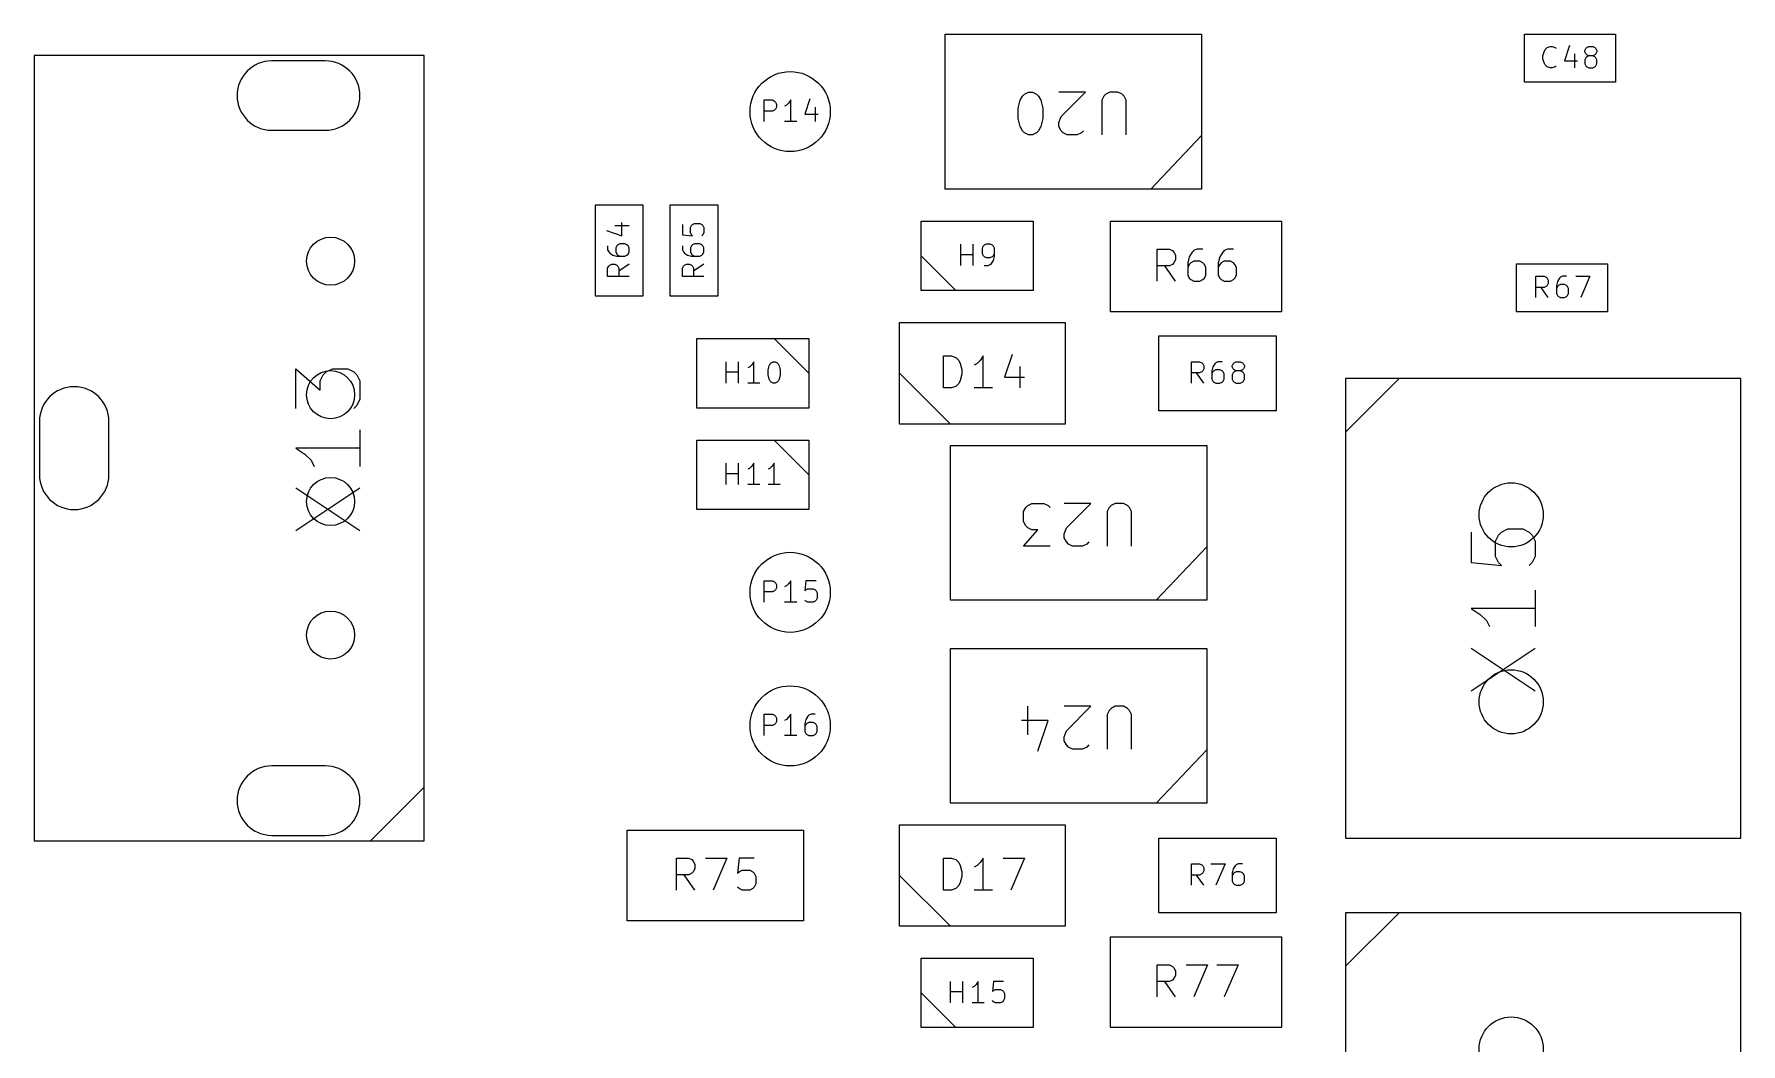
# Model space of a CAD drawing. Extents: x -4 to 236, y -200 to -70.
# Drawn here: x 184.34 to 216.3, y -147.15 to -128.25 of the extents above; entities that cross this region are included whole.
import ezdxf

# ---------------------------------------------------------------- set-up
doc = ezdxf.new("R2010")
doc.units = 0
doc.layers.add('BLACK', color=7, linetype='CONTINUOUS')

msp = doc.modelspace()

# ---------------------------------------------------------------- linework, layer by layer
at = {"layer": 'BLACK', "linetype": 'CONTINUOUS'}
for p, q in [((201.4, -131.15), (201.4, -128.25)), ((201.4, -128.25), (206.2, -128.25)), ((206.2, -128.25), (206.2, -131.15)), ((212.25, -128.25), (213.95, -128.25)), ((212.25, -129.15), (212.25, -128.25)), ((213.95, -128.25), (213.95, -129.15)), ((191.645, -128.65), (184.345, -128.65)), ((184.345, -128.65), (184.345, -143.35)), ((189.795, -128.75), (188.795, -128.75)), ((191.645, -143.35), (191.645, -128.65)), ((212.595238, -128.654396), (212.614286, -128.578205)), ((212.595238, -128.711539), (212.595238, -128.654396)), ((212.614286, -128.787729), (212.595238, -128.711539)), ((212.614286, -128.578205), (212.633333, -128.54011)), ((212.633333, -128.54011), (212.671428, -128.502015)), ((212.671428, -128.502015), (212.728571, -128.482967)), ((212.728571, -128.482967), (212.766667, -128.482967)), ((212.766667, -128.482967), (212.823809, -128.502015)), ((212.823809, -128.502015), (212.842857, -128.521062)), ((213.090476, -128.46392), (212.995238, -128.749634)), ((212.995238, -128.749634), (213.242857, -128.749634)), ((213.185714, -128.6163), (213.185714, -128.882967)), ((213.37619, -128.559158), (213.395238, -128.521062)), ((213.37619, -128.578205), (213.37619, -128.559158)), ((213.395238, -128.6163), (213.37619, -128.578205)), ((213.395238, -128.692491), (213.37619, -128.730586)), ((213.37619, -128.730586), (213.37619, -128.806777)), ((213.395238, -128.521062), (213.414285, -128.502015)), ((213.414285, -128.635348), (213.395238, -128.6163)), ((213.414285, -128.673443), (213.395238, -128.692491)), ((213.414285, -128.502015), (213.45238, -128.482967)), ((213.45238, -128.654396), (213.414285, -128.635348)), ((213.45238, -128.654396), (213.414285, -128.673443)), ((213.45238, -128.482967), (213.528571, -128.482967)), ((213.528571, -128.654396), (213.45238, -128.654396)), ((213.528571, -128.482967), (213.566666, -128.502015)), ((213.566666, -128.635348), (213.528571, -128.654396)), ((213.566666, -128.673443), (213.528571, -128.654396)), ((213.566666, -128.502015), (213.585714, -128.521062)), ((213.585714, -128.6163), (213.566666, -128.635348)), ((213.585714, -128.692491), (213.566666, -128.673443)), ((213.585714, -128.521062), (213.604761, -128.559158)), ((213.604761, -128.578205), (213.585714, -128.6163)), ((213.604761, -128.730586), (213.585714, -128.692491)), ((213.604761, -128.559158), (213.604761, -128.578205)), ((213.604761, -128.806777), (213.604761, -128.730586)), ((212.633333, -128.825824), (212.614286, -128.787729)), ((212.671428, -128.86392), (212.633333, -128.825824)), ((212.728571, -128.882967), (212.671428, -128.86392)), ((212.766667, -128.882967), (212.728571, -128.882967)), ((212.823809, -128.86392), (212.766667, -128.882967)), ((212.842857, -128.844872), (212.823809, -128.86392)), ((213.37619, -128.806777), (213.395238, -128.844872)), ((213.395238, -128.844872), (213.414285, -128.86392)), ((213.414285, -128.86392), (213.45238, -128.882967)), ((213.45238, -128.882967), (213.528571, -128.882967)), ((213.528571, -128.882967), (213.566666, -128.86392)), ((213.566666, -128.86392), (213.585714, -128.844872)), ((213.585714, -128.844872), (213.604761, -128.806777)), ((202.809523, -129.486445), (202.847618, -129.410255)), ((202.847618, -129.410255), (202.885713, -129.37216)), ((202.885713, -129.37216), (202.961904, -129.334064)), ((202.961904, -129.334064), (203.038094, -129.334064)), ((203.038094, -129.334064), (203.114285, -129.37216)), ((203.114285, -129.37216), (203.15238, -129.410255)), ((203.15238, -129.410255), (203.190475, -129.486445)), ((204.028571, -129.334064), (203.533333, -129.334064)), ((203.571428, -129.791207), (204.028571, -129.334064)), ((204.371428, -129.410255), (204.333332, -129.486445)), ((204.409523, -129.37216), (204.371428, -129.410255)), ((204.485713, -129.334064), (204.409523, -129.37216)), ((204.638094, -129.334064), (204.485713, -129.334064)), ((204.714285, -129.37216), (204.638094, -129.334064)), ((204.75238, -129.410255), (204.714285, -129.37216)), ((204.790475, -129.486445), (204.75238, -129.410255)), ((213.95, -129.15), (212.25, -129.15)), ((198.014286, -129.882967), (198.014286, -129.482967)), ((198.014286, -129.482967), (198.166667, -129.482967)), ((198.166667, -129.692491), (198.014286, -129.692491)), ((198.166667, -129.482967), (198.204762, -129.502015)), ((198.204762, -129.673443), (198.166667, -129.692491)), ((198.204762, -129.502015), (198.223809, -129.521062)), ((198.223809, -129.654396), (198.204762, -129.673443)), ((198.223809, -129.521062), (198.242857, -129.559158)), ((198.242857, -129.6163), (198.223809, -129.654396)), ((198.242857, -129.559158), (198.242857, -129.6163)), ((198.433333, -129.578205), (198.395238, -129.597253)), ((198.471428, -129.54011), (198.433333, -129.578205)), ((198.509524, -129.482967), (198.471428, -129.54011)), ((198.509524, -129.882967), (198.509524, -129.482967)), ((198.871428, -129.46392), (198.77619, -129.749634)), ((198.966666, -129.6163), (198.966666, -129.882967)), ((202.771428, -129.638826), (202.809523, -129.486445)), ((202.771428, -129.829302), (202.771428, -129.638826)), ((203.190475, -129.486445), (203.228571, -129.638826)), ((203.228571, -129.638826), (203.228571, -129.829302)), ((204.333332, -129.486445), (204.333332, -130.134064)), ((204.790475, -130.134064), (204.790475, -129.486445)), ((188.795, -130.05), (189.795, -130.05)), ((198.623809, -129.882967), (198.395238, -129.882967)), ((198.77619, -129.749634), (199.023809, -129.749634)), ((202.809523, -129.981683), (202.771428, -129.829302)), ((202.847618, -130.057874), (202.809523, -129.981683)), ((203.190475, -129.981683), (203.15238, -130.057874)), ((203.228571, -129.829302), (203.190475, -129.981683)), ((203.533333, -129.905493), (203.571428, -129.791207)), ((203.533333, -129.981683), (203.533333, -129.905493)), ((203.571428, -130.057874), (203.533333, -129.981683)), ((202.885713, -130.095969), (202.847618, -130.057874)), ((202.961904, -130.134064), (202.885713, -130.095969)), ((203.038094, -130.134064), (202.961904, -130.134064)), ((203.114285, -130.095969), (203.038094, -130.134064)), ((203.15238, -130.057874), (203.114285, -130.095969)), ((203.609523, -130.095969), (203.571428, -130.057874)), ((203.685714, -130.134064), (203.609523, -130.095969)), ((203.87619, -130.134064), (203.685714, -130.134064)), ((203.95238, -130.095969), (203.87619, -130.134064)), ((203.990476, -130.057874), (203.95238, -130.095969)), ((206.2, -130.15), (205.25, -131.15)), ((206.2, -131.15), (201.4, -131.15)), ((195.75, -131.45), (194.85, -131.45)), ((194.85, -131.45), (194.85, -133.15)), ((195.75, -133.15), (195.75, -131.45)), ((197.15, -131.45), (196.25, -131.45)), ((196.25, -131.45), (196.25, -133.15)), ((197.15, -133.15), (197.15, -131.45)), ((195.06392, -131.928571), (195.349634, -132.023809)), ((195.2163, -131.833333), (195.482967, -131.833333)), ((195.349634, -132.023809), (195.349634, -131.77619)), ((196.482967, -131.814285), (196.482967, -132.004761)), ((196.635348, -131.871428), (196.654396, -131.833333)), ((196.635348, -131.966666), (196.635348, -131.871428)), ((196.654396, -132.004761), (196.635348, -131.966666)), ((196.654396, -131.833333), (196.673443, -131.814285)), ((196.673443, -131.814285), (196.711539, -131.795238)), ((196.711539, -131.795238), (196.806777, -131.795238)), ((196.806777, -131.795238), (196.844872, -131.814285)), ((196.844872, -131.814285), (196.86392, -131.833333)), ((196.86392, -131.833333), (196.882967, -131.871428)), ((196.882967, -131.966666), (196.86392, -132.004761)), ((196.882967, -131.871428), (196.882967, -131.966666)), ((200.95, -131.75), (203.05, -131.75)), ((200.95, -133.05), (200.95, -131.75)), ((203.05, -131.75), (203.05, -133.05)), ((204.5, -131.75), (207.7, -131.75)), ((204.5, -133.45), (204.5, -131.75)), ((207.7, -131.75), (207.7, -133.45)), ((195.082967, -132.214285), (195.082967, -132.290475)), ((195.082967, -132.290475), (195.102015, -132.328571)), ((195.254396, -132.214285), (195.235348, -132.25238)), ((195.235348, -132.25238), (195.235348, -132.328571)), ((195.273443, -132.195237), (195.254396, -132.214285)), ((195.311539, -132.17619), (195.273443, -132.195237)), ((195.406777, -132.17619), (195.311539, -132.17619)), ((195.444872, -132.195237), (195.406777, -132.17619)), ((195.46392, -132.214285), (195.444872, -132.195237)), ((195.482967, -132.25238), (195.46392, -132.214285)), ((195.482967, -132.328571), (195.482967, -132.25238)), ((196.482967, -132.004761), (196.673443, -132.023809)), ((196.482967, -132.214285), (196.482967, -132.290475)), ((196.482967, -132.290475), (196.502015, -132.328571)), ((196.654396, -132.214285), (196.635348, -132.25238)), ((196.635348, -132.25238), (196.635348, -132.328571)), ((196.673443, -132.023809), (196.654396, -132.004761)), ((196.673443, -132.195237), (196.654396, -132.214285)), ((196.711539, -132.17619), (196.673443, -132.195237)), ((196.806777, -132.17619), (196.711539, -132.17619)), ((196.844872, -132.195237), (196.806777, -132.17619)), ((196.86392, -132.004761), (196.844872, -132.023809)), ((196.86392, -132.214285), (196.844872, -132.195237)), ((196.882967, -132.25238), (196.86392, -132.214285)), ((196.882967, -132.328571), (196.882967, -132.25238)), ((201.695238, -132.582967), (201.695238, -132.182967)), ((201.923809, -132.582967), (201.923809, -132.182967)), ((202.114286, -132.221062), (202.095238, -132.259158)), ((202.095238, -132.259158), (202.095238, -132.354396)), ((202.133333, -132.202015), (202.114286, -132.221062)), ((202.171428, -132.182967), (202.133333, -132.202015)), ((202.247619, -132.182967), (202.171428, -132.182967)), ((202.285714, -132.202015), (202.247619, -132.182967)), ((202.304762, -132.221062), (202.285714, -132.202015)), ((202.323809, -132.259158), (202.304762, -132.221062)), ((202.323809, -132.411539), (202.323809, -132.259158)), ((205.371428, -132.874451), (205.371428, -132.274451)), ((205.371428, -132.274451), (205.599999, -132.274451)), ((205.599999, -132.274451), (205.657142, -132.303022)), ((206.114285, -132.274451), (206.057142, -132.303022)), ((206.228571, -132.274451), (206.114285, -132.274451)), ((206.685714, -132.274451), (206.628571, -132.303022)), ((206.8, -132.274451), (206.685714, -132.274451)), ((195.082967, -132.633332), (195.102015, -132.595237)), ((195.102015, -132.328571), (195.121062, -132.347618)), ((195.102015, -132.595237), (195.121062, -132.57619)), ((195.121062, -132.347618), (195.178205, -132.385713)), ((195.121062, -132.57619), (195.159158, -132.557142)), ((195.159158, -132.557142), (195.2163, -132.557142)), ((195.178205, -132.385713), (195.254396, -132.404761)), ((195.2163, -132.557142), (195.254396, -132.57619)), ((195.235348, -132.328571), (195.254396, -132.366666)), ((195.254396, -132.366666), (195.273443, -132.385713)), ((195.254396, -132.404761), (195.406777, -132.404761)), ((195.254396, -132.57619), (195.273443, -132.595237)), ((195.273443, -132.385713), (195.311539, -132.404761)), ((195.273443, -132.595237), (195.292491, -132.633332)), ((195.482967, -132.557142), (195.292491, -132.690475)), ((195.406777, -132.404761), (195.444872, -132.385713)), ((195.444872, -132.385713), (195.46392, -132.366666)), ((195.46392, -132.366666), (195.482967, -132.328571)), ((196.482967, -132.633332), (196.502015, -132.595237)), ((196.502015, -132.328571), (196.521062, -132.347618)), ((196.502015, -132.595237), (196.521062, -132.57619)), ((196.521062, -132.347618), (196.578205, -132.385713)), ((196.521062, -132.57619), (196.559158, -132.557142)), ((196.559158, -132.557142), (196.6163, -132.557142)), ((196.578205, -132.385713), (196.654396, -132.404761)), ((196.6163, -132.557142), (196.654396, -132.57619)), ((196.635348, -132.328571), (196.654396, -132.366666)), ((196.654396, -132.366666), (196.673443, -132.385713)), ((196.654396, -132.404761), (196.806777, -132.404761)), ((196.654396, -132.57619), (196.673443, -132.595237)), ((196.673443, -132.385713), (196.711539, -132.404761)), ((196.673443, -132.595237), (196.692491, -132.633332)), ((196.882967, -132.557142), (196.692491, -132.690475)), ((196.806777, -132.404761), (196.844872, -132.385713)), ((196.844872, -132.385713), (196.86392, -132.366666)), ((196.86392, -132.366666), (196.882967, -132.328571)), ((200.95, -132.4), (201.6, -133.05)), ((201.695238, -132.373443), (201.923809, -132.373443)), ((202.095238, -132.354396), (202.114286, -132.392491)), ((202.114286, -132.392491), (202.133333, -132.411539)), ((202.133333, -132.411539), (202.171428, -132.430586)), ((202.133333, -132.582967), (202.209524, -132.582967)), ((202.171428, -132.430586), (202.247619, -132.430586)), ((202.209524, -132.582967), (202.247619, -132.56392)), ((202.247619, -132.430586), (202.285714, -132.411539)), ((202.247619, -132.56392), (202.266667, -132.544872)), ((202.266667, -132.544872), (202.304762, -132.487729)), ((202.285714, -132.411539), (202.304762, -132.392491)), ((202.304762, -132.392491), (202.323809, -132.354396)), ((202.304762, -132.487729), (202.323809, -132.411539)), ((205.599999, -132.588737), (205.371428, -132.588737)), ((205.714285, -132.874451), (205.514285, -132.588737)), ((205.657142, -132.560165), (205.599999, -132.588737)), ((205.657142, -132.303022), (205.685713, -132.331594)), ((205.685713, -132.531594), (205.657142, -132.560165)), ((205.685713, -132.331594), (205.714285, -132.388737)), ((205.714285, -132.474451), (205.685713, -132.531594)), ((205.714285, -132.388737), (205.714285, -132.474451)), ((205.971428, -132.417308), (205.942856, -132.531594)), ((205.942856, -132.531594), (205.942856, -132.760165)), ((205.971428, -132.560165), (205.942856, -132.617308)), ((206.028571, -132.331594), (205.971428, -132.417308)), ((205.999999, -132.531594), (205.971428, -132.560165)), ((206.057142, -132.503022), (205.999999, -132.531594)), ((206.057142, -132.303022), (206.028571, -132.331594)), ((206.171428, -132.503022), (206.057142, -132.503022)), ((206.228571, -132.531594), (206.171428, -132.503022)), ((206.257142, -132.560165), (206.228571, -132.531594)), ((206.285713, -132.617308), (206.257142, -132.560165)), ((206.542857, -132.417308), (206.514285, -132.531594)), ((206.514285, -132.531594), (206.514285, -132.760165)), ((206.542857, -132.560165), (206.514285, -132.617308)), ((206.6, -132.331594), (206.542857, -132.417308)), ((206.571428, -132.531594), (206.542857, -132.560165)), ((206.628571, -132.503022), (206.571428, -132.531594)), ((206.628571, -132.303022), (206.6, -132.331594)), ((206.742857, -132.503022), (206.628571, -132.503022)), ((206.8, -132.531594), (206.742857, -132.503022)), ((206.828571, -132.560165), (206.8, -132.531594)), ((206.857142, -132.617308), (206.828571, -132.560165)), ((212.1, -132.55), (213.8, -132.55)), ((212.1, -133.45), (212.1, -132.55)), ((213.8, -132.55), (213.8, -133.45)), ((195.082967, -132.785713), (195.082967, -132.633332)), ((195.482967, -132.785713), (195.082967, -132.785713)), ((195.292491, -132.633332), (195.292491, -132.785713)), ((196.482967, -132.785713), (196.482967, -132.633332)), ((196.882967, -132.785713), (196.482967, -132.785713)), ((196.692491, -132.633332), (196.692491, -132.785713)), ((205.942856, -132.760165), (205.971428, -132.817308)), ((205.971428, -132.817308), (205.999999, -132.84588)), ((205.999999, -132.84588), (206.057142, -132.874451)), ((206.057142, -132.874451), (206.171428, -132.874451)), ((206.171428, -132.874451), (206.228571, -132.84588)), ((206.228571, -132.84588), (206.257142, -132.817308)), ((206.257142, -132.817308), (206.285713, -132.760165)), ((206.285713, -132.760165), (206.285713, -132.617308)), ((206.514285, -132.760165), (206.542857, -132.817308)), ((206.542857, -132.817308), (206.571428, -132.84588)), ((206.571428, -132.84588), (206.628571, -132.874451)), ((206.628571, -132.874451), (206.742857, -132.874451)), ((206.742857, -132.874451), (206.8, -132.84588)), ((206.8, -132.84588), (206.828571, -132.817308)), ((206.828571, -132.817308), (206.857142, -132.760165)), ((206.857142, -132.760165), (206.857142, -132.617308)), ((212.464286, -133.182967), (212.464286, -132.782967)), ((212.464286, -132.782967), (212.616667, -132.782967)), ((212.616667, -132.782967), (212.654762, -132.802015)), ((212.654762, -132.802015), (212.673809, -132.821062)), ((212.673809, -132.821062), (212.692857, -132.859158)), ((212.692857, -132.9163), (212.673809, -132.954396)), ((212.692857, -132.859158), (212.692857, -132.9163)), ((212.864286, -132.878205), (212.845238, -132.954396)), ((212.902381, -132.821062), (212.864286, -132.878205)), ((212.921428, -132.802015), (212.902381, -132.821062)), ((212.959524, -132.782967), (212.921428, -132.802015)), ((213.035714, -132.782967), (212.959524, -132.782967)), ((213.207142, -132.782967), (213.473809, -132.782967)), ((213.473809, -132.782967), (213.30238, -133.182967)), ((194.85, -133.15), (195.75, -133.15)), ((196.25, -133.15), (197.15, -133.15)), ((203.05, -133.05), (200.95, -133.05)), ((212.616667, -132.992491), (212.464286, -132.992491)), ((212.692857, -133.182967), (212.559524, -132.992491)), ((212.654762, -132.973443), (212.616667, -132.992491)), ((212.673809, -132.954396), (212.654762, -132.973443)), ((212.845238, -132.954396), (212.845238, -133.106777)), ((212.864286, -132.973443), (212.845238, -133.011539)), ((212.845238, -133.106777), (212.864286, -133.144872)), ((212.883333, -132.954396), (212.864286, -132.973443)), ((212.864286, -133.144872), (212.883333, -133.16392)), ((212.921428, -132.935348), (212.883333, -132.954396)), ((212.883333, -133.16392), (212.921428, -133.182967)), ((212.997619, -132.935348), (212.921428, -132.935348)), ((212.921428, -133.182967), (212.997619, -133.182967)), ((213.035714, -132.954396), (212.997619, -132.935348)), ((212.997619, -133.182967), (213.035714, -133.16392)), ((213.054762, -132.973443), (213.035714, -132.954396)), ((213.035714, -133.16392), (213.054762, -133.144872)), ((213.073809, -133.011539), (213.054762, -132.973443)), ((213.054762, -133.144872), (213.073809, -133.106777)), ((213.073809, -133.106777), (213.073809, -133.011539)), ((207.7, -133.45), (204.5, -133.45)), ((213.8, -133.45), (212.1, -133.45)), ((200.55, -133.65), (203.65, -133.65)), ((200.55, -135.55), (200.55, -133.65)), ((203.65, -133.65), (203.65, -135.55)), ((196.75, -135.25), (196.75, -133.95)), ((196.75, -133.95), (198.85, -133.95)), ((198.85, -134.6), (198.2, -133.95)), ((198.85, -133.95), (198.85, -135.25)), ((205.4, -133.9), (207.6, -133.9)), ((205.4, -135.3), (205.4, -133.9)), ((207.6, -133.9), (207.6, -135.3)), ((189.243902, -135.257142), (189.243902, -134.514285)), ((189.243902, -134.514285), (189.701045, -134.914285)), ((189.815331, -134.571428), (189.929617, -134.514285)), ((189.929617, -134.514285), (190.215331, -134.514285)), ((190.215331, -134.514285), (190.329617, -134.571428)), ((197.304762, -134.782967), (197.304762, -134.382967)), ((197.533333, -134.782967), (197.533333, -134.382967)), ((197.742857, -134.478205), (197.704762, -134.497253)), ((197.780952, -134.44011), (197.742857, -134.478205)), ((197.819048, -134.382967), (197.780952, -134.44011)), ((197.819048, -134.782967), (197.819048, -134.382967)), ((198.085714, -134.535348), (198.104762, -134.459158)), ((198.104762, -134.459158), (198.123809, -134.421062)), ((198.123809, -134.421062), (198.142857, -134.402015)), ((198.142857, -134.402015), (198.180952, -134.382967)), ((198.180952, -134.382967), (198.219047, -134.382967)), ((198.219047, -134.382967), (198.257143, -134.402015)), ((198.257143, -134.402015), (198.27619, -134.421062)), ((198.27619, -134.421062), (198.295238, -134.459158)), ((198.295238, -134.459158), (198.314285, -134.535348)), ((201.371428, -134.874451), (201.371428, -134.274451)), ((201.371428, -134.274451), (201.514285, -134.274451)), ((201.514285, -134.274451), (201.599999, -134.303022)), ((201.599999, -134.303022), (201.657142, -134.360165)), ((201.657142, -134.360165), (201.685713, -134.417308)), ((201.685713, -134.417308), (201.714285, -134.531594)), ((201.999999, -134.417308), (201.942856, -134.44588)), ((202.057142, -134.360165), (201.999999, -134.417308)), ((202.114285, -134.274451), (202.057142, -134.360165)), ((202.114285, -134.874451), (202.114285, -134.274451)), ((202.657142, -134.24588), (202.514285, -134.674451)), ((202.8, -134.474451), (202.8, -134.874451)), ((206.014286, -134.782967), (206.014286, -134.382967)), ((206.014286, -134.382967), (206.166667, -134.382967)), ((206.166667, -134.382967), (206.204762, -134.402015)), ((206.204762, -134.402015), (206.223809, -134.421062)), ((206.223809, -134.421062), (206.242857, -134.459158)), ((206.242857, -134.5163), (206.223809, -134.554396)), ((206.242857, -134.459158), (206.242857, -134.5163)), ((206.414286, -134.478205), (206.395238, -134.554396)), ((206.452381, -134.421062), (206.414286, -134.478205)), ((206.471428, -134.402015), (206.452381, -134.421062)), ((206.509524, -134.382967), (206.471428, -134.402015)), ((206.585714, -134.382967), (206.509524, -134.382967)), ((206.77619, -134.459158), (206.795238, -134.421062)), ((206.77619, -134.478205), (206.77619, -134.459158)), ((206.795238, -134.5163), (206.77619, -134.478205)), ((206.795238, -134.421062), (206.814285, -134.402015)), ((206.814285, -134.535348), (206.795238, -134.5163)), ((206.814285, -134.402015), (206.85238, -134.382967)), ((206.85238, -134.382967), (206.928571, -134.382967)), ((206.928571, -134.382967), (206.966666, -134.402015)), ((206.966666, -134.402015), (206.985714, -134.421062)), ((206.985714, -134.5163), (206.966666, -134.535348)), ((206.985714, -134.421062), (207.004761, -134.459158)), ((207.004761, -134.478205), (206.985714, -134.5163)), ((207.004761, -134.459158), (207.004761, -134.478205)), ((189.701045, -134.742856), (189.758188, -134.628571)), ((189.701045, -134.914285), (189.701045, -134.742856)), ((189.758188, -134.628571), (189.815331, -134.571428)), ((190.329617, -134.571428), (190.38676, -134.628571)), ((190.38676, -134.628571), (190.443902, -134.742856)), ((190.443902, -134.742856), (190.443902, -135.085713)), ((197.304762, -134.573443), (197.533333, -134.573443)), ((197.933333, -134.782967), (197.704762, -134.782967)), ((198.085714, -134.630586), (198.085714, -134.535348)), ((198.104762, -134.706777), (198.085714, -134.630586)), ((198.123809, -134.744872), (198.104762, -134.706777)), ((198.142857, -134.76392), (198.123809, -134.744872)), ((198.180952, -134.782967), (198.142857, -134.76392)), ((198.219047, -134.782967), (198.180952, -134.782967)), ((198.257143, -134.76392), (198.219047, -134.782967)), ((198.27619, -134.744872), (198.257143, -134.76392)), ((198.295238, -134.706777), (198.27619, -134.744872)), ((198.314285, -134.630586), (198.295238, -134.706777)), ((198.314285, -134.535348), (198.314285, -134.630586)), ((201.5, -135.55), (200.55, -134.6)), ((201.599999, -134.84588), (201.514285, -134.874451)), ((201.657142, -134.788737), (201.599999, -134.84588)), ((201.685713, -134.731594), (201.657142, -134.788737)), ((201.714285, -134.617308), (201.685713, -134.731594)), ((201.714285, -134.531594), (201.714285, -134.617308)), ((202.514285, -134.674451), (202.885714, -134.674451)), ((206.166667, -134.592491), (206.014286, -134.592491)), ((206.242857, -134.782967), (206.109524, -134.592491)), ((206.204762, -134.573443), (206.166667, -134.592491)), ((206.223809, -134.554396), (206.204762, -134.573443)), ((206.395238, -134.554396), (206.395238, -134.706777)), ((206.414286, -134.573443), (206.395238, -134.611539)), ((206.395238, -134.706777), (206.414286, -134.744872)), ((206.433333, -134.554396), (206.414286, -134.573443)), ((206.414286, -134.744872), (206.433333, -134.76392)), ((206.471428, -134.535348), (206.433333, -134.554396)), ((206.433333, -134.76392), (206.471428, -134.782967)), ((206.547619, -134.535348), (206.471428, -134.535348)), ((206.471428, -134.782967), (206.547619, -134.782967)), ((206.585714, -134.554396), (206.547619, -134.535348)), ((206.547619, -134.782967), (206.585714, -134.76392)), ((206.604762, -134.573443), (206.585714, -134.554396)), ((206.585714, -134.76392), (206.604762, -134.744872)), ((206.623809, -134.611539), (206.604762, -134.573443)), ((206.604762, -134.744872), (206.623809, -134.706777)), ((206.623809, -134.706777), (206.623809, -134.611539)), ((206.795238, -134.592491), (206.77619, -134.630586)), ((206.77619, -134.630586), (206.77619, -134.706777)), ((206.77619, -134.706777), (206.795238, -134.744872)), ((206.814285, -134.573443), (206.795238, -134.592491)), ((206.795238, -134.744872), (206.814285, -134.76392)), ((206.85238, -134.554396), (206.814285, -134.535348)), ((206.85238, -134.554396), (206.814285, -134.573443)), ((206.814285, -134.76392), (206.85238, -134.782967)), ((206.928571, -134.554396), (206.85238, -134.554396)), ((206.85238, -134.782967), (206.928571, -134.782967)), ((206.966666, -134.535348), (206.928571, -134.554396)), ((206.966666, -134.573443), (206.928571, -134.554396)), ((206.928571, -134.782967), (206.966666, -134.76392)), ((206.985714, -134.592491), (206.966666, -134.573443)), ((206.966666, -134.76392), (206.985714, -134.744872)), ((207.004761, -134.630586), (206.985714, -134.592491)), ((206.985714, -134.744872), (207.004761, -134.706777)), ((207.004761, -134.706777), (207.004761, -134.630586)), ((208.9, -135.7), (209.9, -134.7)), ((216.3, -134.7), (208.9, -134.7)), ((208.9, -134.7), (208.9, -143.3)), ((216.3, -143.3), (216.3, -134.7)), ((190.443902, -135.085713), (190.38676, -135.199999)), ((201.514285, -134.874451), (201.371428, -134.874451)), ((202.285713, -134.874451), (201.942856, -134.874451)), ((190.38676, -135.199999), (190.329617, -135.257142)), ((198.85, -135.25), (196.75, -135.25)), ((207.6, -135.3), (205.4, -135.3)), ((184.445, -135.5), (184.445, -136.5)), ((185.745, -136.5), (185.745, -135.5)), ((190.443902, -135.657142), (190.443902, -136.342856)), ((203.65, -135.55), (200.55, -135.55)), ((190.443902, -135.999999), (189.243902, -135.999999)), ((189.243902, -135.999999), (189.415331, -136.114285)), ((189.415331, -136.114285), (189.529617, -136.22857)), ((196.75, -137.15), (196.75, -135.85)), ((196.75, -135.85), (198.85, -135.85)), ((198.85, -136.5), (198.2, -135.85)), ((198.85, -135.85), (198.85, -137.15)), ((201.5, -138.85), (201.5, -135.95)), ((201.5, -135.95), (206.3, -135.95)), ((206.3, -135.95), (206.3, -138.85)), ((189.529617, -136.22857), (189.58676, -136.342856)), ((197.304762, -136.682967), (197.304762, -136.282967)), ((197.533333, -136.682967), (197.533333, -136.282967)), ((197.742857, -136.378205), (197.704762, -136.397253)), ((197.780952, -136.34011), (197.742857, -136.378205)), ((197.819048, -136.282967), (197.780952, -136.34011)), ((197.819048, -136.682967), (197.819048, -136.282967)), ((198.123809, -136.378205), (198.085714, -136.397253)), ((198.161904, -136.34011), (198.123809, -136.378205)), ((198.2, -136.282967), (198.161904, -136.34011)), ((198.2, -136.682967), (198.2, -136.282967)), ((189.243902, -137.542856), (190.443902, -136.742856)), ((189.243902, -136.742856), (190.443902, -137.542856)), ((197.304762, -136.473443), (197.533333, -136.473443)), ((197.933333, -136.682967), (197.704762, -136.682967)), ((198.314285, -136.682967), (198.085714, -136.682967)), ((202.909523, -137.110255), (202.947618, -137.07216)), ((202.947618, -137.07216), (203.023809, -137.034064)), ((203.023809, -137.034064), (203.25238, -137.034064)), ((203.25238, -137.034064), (203.328571, -137.07216)), ((203.328571, -137.07216), (203.366666, -137.110255)), ((204.128571, -137.034064), (203.633333, -137.034064)), ((203.671428, -137.491207), (204.128571, -137.034064)), ((204.509523, -137.07216), (204.471428, -137.110255)), ((204.585713, -137.034064), (204.509523, -137.07216)), ((204.738094, -137.034064), (204.585713, -137.034064)), ((204.814285, -137.07216), (204.738094, -137.034064)), ((204.85238, -137.110255), (204.814285, -137.07216)), ((198.85, -137.15), (196.75, -137.15)), ((202.871428, -137.186445), (202.909523, -137.110255)), ((202.871428, -137.376921), (202.871428, -137.186445)), ((202.909523, -137.453112), (202.871428, -137.376921)), ((204.471428, -137.110255), (204.433332, -137.186445)), ((204.433332, -137.186445), (204.433332, -137.834064)), ((204.890475, -137.186445), (204.85238, -137.110255)), ((204.890475, -137.834064), (204.890475, -137.186445)), ((202.871428, -137.834064), (203.138094, -137.529302)), ((202.947618, -137.491207), (202.909523, -137.453112)), ((203.023809, -137.529302), (202.947618, -137.491207)), ((203.138094, -137.529302), (203.023809, -137.529302)), ((203.633333, -137.605493), (203.671428, -137.491207)), ((203.633333, -137.681683), (203.633333, -137.605493)), ((203.671428, -137.757874), (203.633333, -137.681683)), ((211.248902, -137.571428), (211.248902, -138.142856)), ((211.706045, -137.742856), (211.763188, -137.628571)), ((211.763188, -137.628571), (211.820331, -137.571428)), ((211.820331, -137.571428), (211.934617, -137.514285)), ((211.934617, -137.514285), (212.220331, -137.514285)), ((212.220331, -137.514285), (212.334617, -137.571428)), ((212.334617, -137.571428), (212.39176, -137.628571)), ((212.39176, -137.628571), (212.448902, -137.742856)), ((203.366666, -137.834064), (202.871428, -137.834064)), ((203.709523, -137.795969), (203.671428, -137.757874)), ((203.785714, -137.834064), (203.709523, -137.795969)), ((203.97619, -137.834064), (203.785714, -137.834064)), ((204.05238, -137.795969), (203.97619, -137.834064)), ((204.090476, -137.757874), (204.05238, -137.795969)), ((206.3, -137.85), (205.35, -138.85)), ((211.706045, -138.028571), (211.706045, -137.742856)), ((211.763188, -138.142856), (211.706045, -138.028571)), ((212.448902, -138.028571), (212.39176, -138.142856)), ((212.448902, -137.742856), (212.448902, -138.028571)), ((211.248902, -138.142856), (211.820331, -138.199999)), ((211.820331, -138.199999), (211.763188, -138.142856)), ((212.39176, -138.142856), (212.334617, -138.199999)), ((198.014286, -138.882967), (198.014286, -138.482967)), ((198.014286, -138.482967), (198.166667, -138.482967)), ((198.166667, -138.482967), (198.204762, -138.502015)), ((198.204762, -138.673443), (198.166667, -138.692491)), ((198.204762, -138.502015), (198.223809, -138.521062)), ((198.223809, -138.654396), (198.204762, -138.673443)), ((198.223809, -138.521062), (198.242857, -138.559158)), ((198.242857, -138.6163), (198.223809, -138.654396)), ((198.242857, -138.559158), (198.242857, -138.6163)), ((198.433333, -138.578205), (198.395238, -138.597253)), ((198.471428, -138.54011), (198.433333, -138.578205)), ((198.509524, -138.482967), (198.471428, -138.54011)), ((198.509524, -138.882967), (198.509524, -138.482967)), ((198.795238, -138.482967), (198.77619, -138.673443)), ((198.77619, -138.673443), (198.795238, -138.654396)), ((198.985714, -138.482967), (198.795238, -138.482967)), ((198.795238, -138.654396), (198.833333, -138.635348)), ((198.833333, -138.635348), (198.928571, -138.635348)), ((198.928571, -138.635348), (198.966666, -138.654396)), ((198.966666, -138.654396), (198.985714, -138.673443)), ((198.985714, -138.673443), (199.004761, -138.711539)), ((212.448902, -138.657142), (212.448902, -139.342856)), ((198.166667, -138.692491), (198.014286, -138.692491)), ((198.623809, -138.882967), (198.395238, -138.882967)), ((198.795238, -138.86392), (198.77619, -138.844872)), ((198.833333, -138.882967), (198.795238, -138.86392)), ((198.928571, -138.882967), (198.833333, -138.882967)), ((198.966666, -138.86392), (198.928571, -138.882967)), ((198.985714, -138.844872), (198.966666, -138.86392)), ((199.004761, -138.806777), (198.985714, -138.844872)), ((199.004761, -138.711539), (199.004761, -138.806777)), ((206.3, -138.85), (201.5, -138.85)), ((212.448902, -138.999999), (211.248902, -138.999999)), ((211.248902, -138.999999), (211.420331, -139.114285)), ((211.420331, -139.114285), (211.534617, -139.22857)), ((211.534617, -139.22857), (211.59176, -139.342856)), ((201.5, -142.65), (201.5, -139.75)), ((201.5, -139.75), (206.3, -139.75)), ((206.3, -139.75), (206.3, -142.65)), ((211.248902, -140.542856), (212.448902, -139.742856)), ((211.248902, -139.742856), (212.448902, -140.542856)), ((202.947618, -141.367398), (202.947618, -140.834064)), ((204.128571, -140.834064), (203.633333, -140.834064)), ((203.671428, -141.291207), (204.128571, -140.834064)), ((204.471428, -140.910255), (204.433332, -140.986445)), ((204.509523, -140.87216), (204.471428, -140.910255)), ((204.585713, -140.834064), (204.509523, -140.87216)), ((204.738094, -140.834064), (204.585713, -140.834064)), ((204.814285, -140.87216), (204.738094, -140.834064)), ((204.85238, -140.910255), (204.814285, -140.87216)), ((204.890475, -140.986445), (204.85238, -140.910255)), ((198.014286, -141.382967), (198.014286, -140.982967)), ((198.014286, -140.982967), (198.166667, -140.982967)), ((198.166667, -141.192491), (198.014286, -141.192491)), ((198.166667, -140.982967), (198.204762, -141.002015)), ((198.204762, -141.173443), (198.166667, -141.192491)), ((198.204762, -141.002015), (198.223809, -141.021062)), ((198.223809, -141.154396), (198.204762, -141.173443)), ((198.223809, -141.021062), (198.242857, -141.059158)), ((198.242857, -141.1163), (198.223809, -141.154396)), ((198.242857, -141.059158), (198.242857, -141.1163)), ((198.433333, -141.078205), (198.395238, -141.097253)), ((198.471428, -141.04011), (198.433333, -141.078205)), ((198.509524, -140.982967), (198.471428, -141.04011)), ((198.509524, -141.382967), (198.509524, -140.982967)), ((198.795238, -141.078205), (198.77619, -141.154396)), ((198.77619, -141.154396), (198.77619, -141.306777)), ((198.795238, -141.173443), (198.77619, -141.211539)), ((198.833333, -141.021062), (198.795238, -141.078205)), ((198.814285, -141.154396), (198.795238, -141.173443)), ((198.85238, -141.135348), (198.814285, -141.154396)), ((198.85238, -141.002015), (198.833333, -141.021062)), ((198.890476, -140.982967), (198.85238, -141.002015)), ((198.928571, -141.135348), (198.85238, -141.135348)), ((198.966666, -140.982967), (198.890476, -140.982967)), ((198.966666, -141.154396), (198.928571, -141.135348)), ((198.985714, -141.173443), (198.966666, -141.154396)), ((199.004761, -141.211539), (198.985714, -141.173443)), ((199.004761, -141.306777), (199.004761, -141.211539)), ((203.328571, -141.100731), (202.833332, -141.100731)), ((203.138094, -141.67216), (203.328571, -141.100731)), ((204.433332, -140.986445), (204.433332, -141.634064)), ((204.890475, -141.634064), (204.890475, -140.986445)), ((198.623809, -141.382967), (198.395238, -141.382967)), ((198.77619, -141.306777), (198.795238, -141.344872)), ((198.795238, -141.344872), (198.814285, -141.36392)), ((198.814285, -141.36392), (198.85238, -141.382967)), ((198.85238, -141.382967), (198.928571, -141.382967)), ((198.928571, -141.382967), (198.966666, -141.36392)), ((198.966666, -141.36392), (198.985714, -141.344872)), ((198.985714, -141.344872), (199.004761, -141.306777)), ((203.633333, -141.405493), (203.671428, -141.291207)), ((203.633333, -141.481683), (203.633333, -141.405493)), ((203.671428, -141.557874), (203.633333, -141.481683)), ((203.709523, -141.595969), (203.671428, -141.557874)), ((204.090476, -141.557874), (204.05238, -141.595969)), ((203.785714, -141.634064), (203.709523, -141.595969)), ((203.97619, -141.634064), (203.785714, -141.634064)), ((204.05238, -141.595969), (203.97619, -141.634064)), ((206.3, -141.65), (205.35, -142.65)), ((189.795, -141.95), (188.795, -141.95)), ((190.645, -143.35), (191.645, -142.35)), ((206.3, -142.65), (201.5, -142.65)), ((195.45, -143.15), (198.75, -143.15)), ((195.45, -144.85), (195.45, -143.15)), ((198.75, -143.15), (198.75, -144.85)), ((200.55, -143.05), (203.65, -143.05)), ((200.55, -144.95), (200.55, -143.05)), ((203.65, -143.05), (203.65, -144.95)), ((184.345, -143.35), (191.645, -143.35)), ((188.795, -143.25), (189.795, -143.25)), ((205.4, -143.3), (207.6, -143.3)), ((205.4, -144.7), (205.4, -143.3)), ((207.6, -143.3), (207.6, -144.7)), ((208.9, -143.3), (216.3, -143.3)), ((196.371428, -144.274451), (196.371428, -143.674451)), ((196.371428, -143.674451), (196.599999, -143.674451)), ((196.599999, -143.674451), (196.657142, -143.703022)), ((196.657142, -143.703022), (196.685713, -143.731594)), ((196.685713, -143.731594), (196.714285, -143.788737)), ((196.714285, -143.788737), (196.714285, -143.874451)), ((196.914285, -143.674451), (197.314285, -143.674451)), ((197.314285, -143.674451), (197.057142, -144.274451)), ((197.542857, -143.674451), (197.514285, -143.960165)), ((197.828571, -143.674451), (197.542857, -143.674451)), ((201.371428, -144.274451), (201.371428, -143.674451)), ((201.371428, -143.674451), (201.514285, -143.674451)), ((201.514285, -143.674451), (201.599999, -143.703022)), ((201.599999, -143.703022), (201.657142, -143.760165)), ((201.657142, -143.760165), (201.685713, -143.817308)), ((202.057142, -143.760165), (201.999999, -143.817308)), ((202.114285, -143.674451), (202.057142, -143.760165)), ((202.114285, -144.274451), (202.114285, -143.674451)), ((202.485714, -143.674451), (202.885714, -143.674451)), ((202.885714, -143.674451), (202.628571, -144.274451)), ((206.014286, -144.182967), (206.014286, -143.782967)), ((206.014286, -143.782967), (206.166667, -143.782967)), ((206.166667, -143.782967), (206.204762, -143.802015)), ((206.37619, -143.782967), (206.642857, -143.782967)), ((206.642857, -143.782967), (206.471428, -144.182967)), ((206.890476, -143.782967), (206.85238, -143.802015)), ((206.966666, -143.782967), (206.890476, -143.782967)), ((196.599999, -143.988737), (196.371428, -143.988737)), ((196.714285, -144.274451), (196.514285, -143.988737)), ((196.657142, -143.960165), (196.599999, -143.988737)), ((196.685713, -143.931594), (196.657142, -143.960165)), ((196.714285, -143.874451), (196.685713, -143.931594)), ((197.514285, -143.960165), (197.542857, -143.931594)), ((197.542857, -143.931594), (197.6, -143.903022)), ((197.6, -143.903022), (197.742857, -143.903022)), ((197.742857, -143.903022), (197.8, -143.931594)), ((197.8, -143.931594), (197.828571, -143.960165)), ((197.828571, -143.960165), (197.857142, -144.017308)), ((197.857142, -144.017308), (197.857142, -144.160165)), ((201.5, -144.95), (200.55, -144)), ((201.685713, -143.817308), (201.714285, -143.931594)), ((201.714285, -144.017308), (201.685713, -144.131594)), ((201.714285, -143.931594), (201.714285, -144.017308)), ((201.999999, -143.817308), (201.942856, -143.84588)), ((206.166667, -143.992491), (206.014286, -143.992491)), ((206.242857, -144.182967), (206.109524, -143.992491)), ((206.204762, -143.973443), (206.166667, -143.992491)), ((206.204762, -143.802015), (206.223809, -143.821062)), ((206.223809, -143.954396), (206.204762, -143.973443)), ((206.223809, -143.821062), (206.242857, -143.859158)), ((206.242857, -143.9163), (206.223809, -143.954396)), ((206.242857, -143.859158), (206.242857, -143.9163)), ((206.795238, -143.878205), (206.77619, -143.954396)), ((206.77619, -143.954396), (206.77619, -144.106777)), ((206.795238, -143.973443), (206.77619, -144.011539)), ((206.77619, -144.106777), (206.795238, -144.144872)), ((206.833333, -143.821062), (206.795238, -143.878205)), ((206.814285, -143.954396), (206.795238, -143.973443)), ((206.85238, -143.935348), (206.814285, -143.954396)), ((206.85238, -143.802015), (206.833333, -143.821062)), ((206.928571, -143.935348), (206.85238, -143.935348)), ((206.966666, -143.954396), (206.928571, -143.935348)), ((206.985714, -143.973443), (206.966666, -143.954396)), ((207.004761, -144.011539), (206.985714, -143.973443)), ((206.985714, -144.144872), (207.004761, -144.106777)), ((207.004761, -144.106777), (207.004761, -144.011539)), ((197.542857, -144.24588), (197.514285, -144.217308)), ((197.6, -144.274451), (197.542857, -144.24588)), ((197.742857, -144.274451), (197.6, -144.274451)), ((197.8, -144.24588), (197.742857, -144.274451)), ((197.828571, -144.217308), (197.8, -144.24588)), ((197.857142, -144.160165), (197.828571, -144.217308)), ((201.514285, -144.274451), (201.371428, -144.274451)), ((201.599999, -144.24588), (201.514285, -144.274451)), ((201.657142, -144.188737), (201.599999, -144.24588)), ((201.685713, -144.131594), (201.657142, -144.188737)), ((202.285713, -144.274451), (201.942856, -144.274451)), ((206.795238, -144.144872), (206.814285, -144.16392)), ((206.814285, -144.16392), (206.85238, -144.182967)), ((206.85238, -144.182967), (206.928571, -144.182967)), ((206.928571, -144.182967), (206.966666, -144.16392)), ((206.966666, -144.16392), (206.985714, -144.144872)), ((207.6, -144.7), (205.4, -144.7)), ((208.9, -145.7), (209.9, -144.7)), ((216.3, -144.7), (208.9, -144.7)), ((208.9, -144.7), (208.9, -153.3)), ((216.3, -153.3), (216.3, -144.7)), ((198.75, -144.85), (195.45, -144.85)), ((203.65, -144.95), (200.55, -144.95)), ((204.5, -145.15), (207.7, -145.15)), ((204.5, -146.85), (204.5, -145.15)), ((207.7, -145.15), (207.7, -146.85)), ((200.95, -145.55), (203.05, -145.55)), ((200.95, -146.85), (200.95, -145.55)), ((203.05, -145.55), (203.05, -146.85)), ((205.371428, -146.274451), (205.371428, -145.674451)), ((205.371428, -145.674451), (205.599999, -145.674451)), ((205.599999, -145.674451), (205.657142, -145.703022)), ((205.657142, -145.703022), (205.685713, -145.731594)), ((205.914285, -145.674451), (206.314285, -145.674451)), ((206.314285, -145.674451), (206.057142, -146.274451)), ((206.485714, -145.674451), (206.885714, -145.674451)), ((206.885714, -145.674451), (206.628571, -146.274451)), ((201.504762, -146.382967), (201.504762, -145.982967)), ((201.733333, -146.382967), (201.733333, -145.982967)), ((202.019048, -145.982967), (201.980952, -146.04011)), ((202.019048, -146.382967), (202.019048, -145.982967)), ((202.304762, -145.982967), (202.285714, -146.173443)), ((202.495238, -145.982967), (202.304762, -145.982967)), ((205.599999, -145.988737), (205.371428, -145.988737)), ((205.714285, -146.274451), (205.514285, -145.988737)), ((205.657142, -145.960165), (205.599999, -145.988737)), ((205.685713, -145.931594), (205.657142, -145.960165)), ((205.685713, -145.731594), (205.714285, -145.788737)), ((205.714285, -145.874451), (205.685713, -145.931594)), ((205.714285, -145.788737), (205.714285, -145.874451)), ((200.95, -146.2), (201.6, -146.85)), ((201.504762, -146.173443), (201.733333, -146.173443)), ((201.942857, -146.078205), (201.904762, -146.097253)), ((201.980952, -146.04011), (201.942857, -146.078205)), ((202.285714, -146.173443), (202.304762, -146.154396)), ((202.304762, -146.36392), (202.285714, -146.344872)), ((202.304762, -146.154396), (202.342857, -146.135348)), ((202.342857, -146.135348), (202.438095, -146.135348)), ((202.438095, -146.135348), (202.47619, -146.154396)), ((202.47619, -146.154396), (202.495238, -146.173443)), ((202.495238, -146.344872), (202.47619, -146.36392)), ((202.495238, -146.173443), (202.514285, -146.211539)), ((202.514285, -146.306777), (202.495238, -146.344872)), ((202.514285, -146.211539), (202.514285, -146.306777)), ((202.133333, -146.382967), (201.904762, -146.382967)), ((202.342857, -146.382967), (202.304762, -146.36392)), ((202.438095, -146.382967), (202.342857, -146.382967)), ((202.47619, -146.36392), (202.438095, -146.382967)), ((203.05, -146.85), (200.95, -146.85)), ((207.7, -146.85), (204.5, -146.85))]:
    msp.add_line(p, q, dxfattribs=at)
at = {"layer": 'BLACK'}
for centre, radius in [((198.5, -129.7), 0.75), ((189.895, -132.5), 0.45), ((189.895, -135), 0.45), ((189.895, -137), 0.45), ((212, -137.25), 0.6), ((198.5, -138.7), 0.75), ((189.895, -139.5), 0.45), ((212, -140.75), 0.6), ((198.5, -141.2), 0.75), ((212, -147.25), 0.6)]:
    msp.add_circle(centre, radius, dxfattribs=at)
for centre, start, end in [((188.795, -129.4), 90, 270), ((189.795, -129.4), -90, 90), ((185.095, -135.5), 0, 180), ((185.095, -136.5), 180, 360), ((188.795, -142.6), 90, 270), ((189.795, -142.6), 270, 450)]:
    msp.add_arc(centre, 0.65, start, end, dxfattribs=at)

doc.saveas('drawing.dxf')
